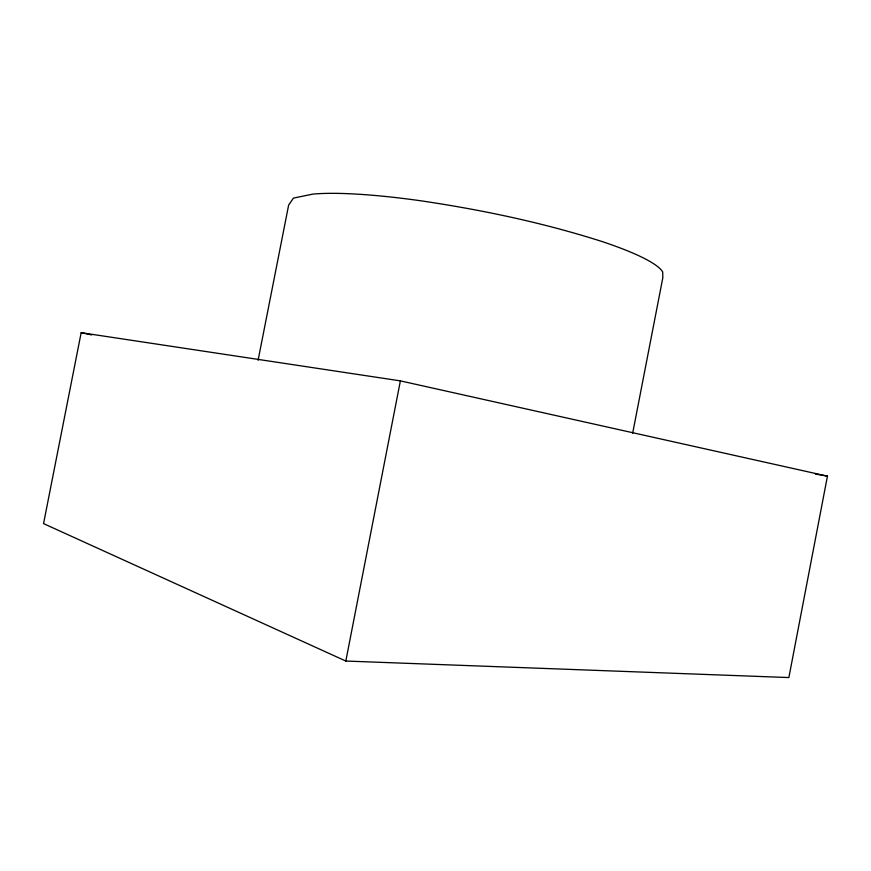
<?xml version="1.0" encoding="UTF-8"?>
<svg xmlns="http://www.w3.org/2000/svg" width="871" height="871" viewBox="0 0 871 871"><rect width="100%" height="100%" fill="white"/><g stroke="black" fill="none" stroke-linecap="round" stroke-linejoin="round"><path stroke-width="1.31" d="M827.45 476.154L788.865 677.562L345.82 661.045L43.55 523.602L81.166 332.689L400.377 380.877L827.45 476.154L815.387 474.074M345.82 661.045L400.377 380.877M632.662 433.225L662.842 277.686L662.689 271.915A191.021 29.222 11 0 0 602.068 241.539C542.992 222.671 482.164 209.878 420.878 200.798A191.021 29.222 11 0 0 312.961 194.091L293.462 198.087L288.649 205.055L258.088 360.289M81.166 332.689L91.803 334.932"/></g></svg>
